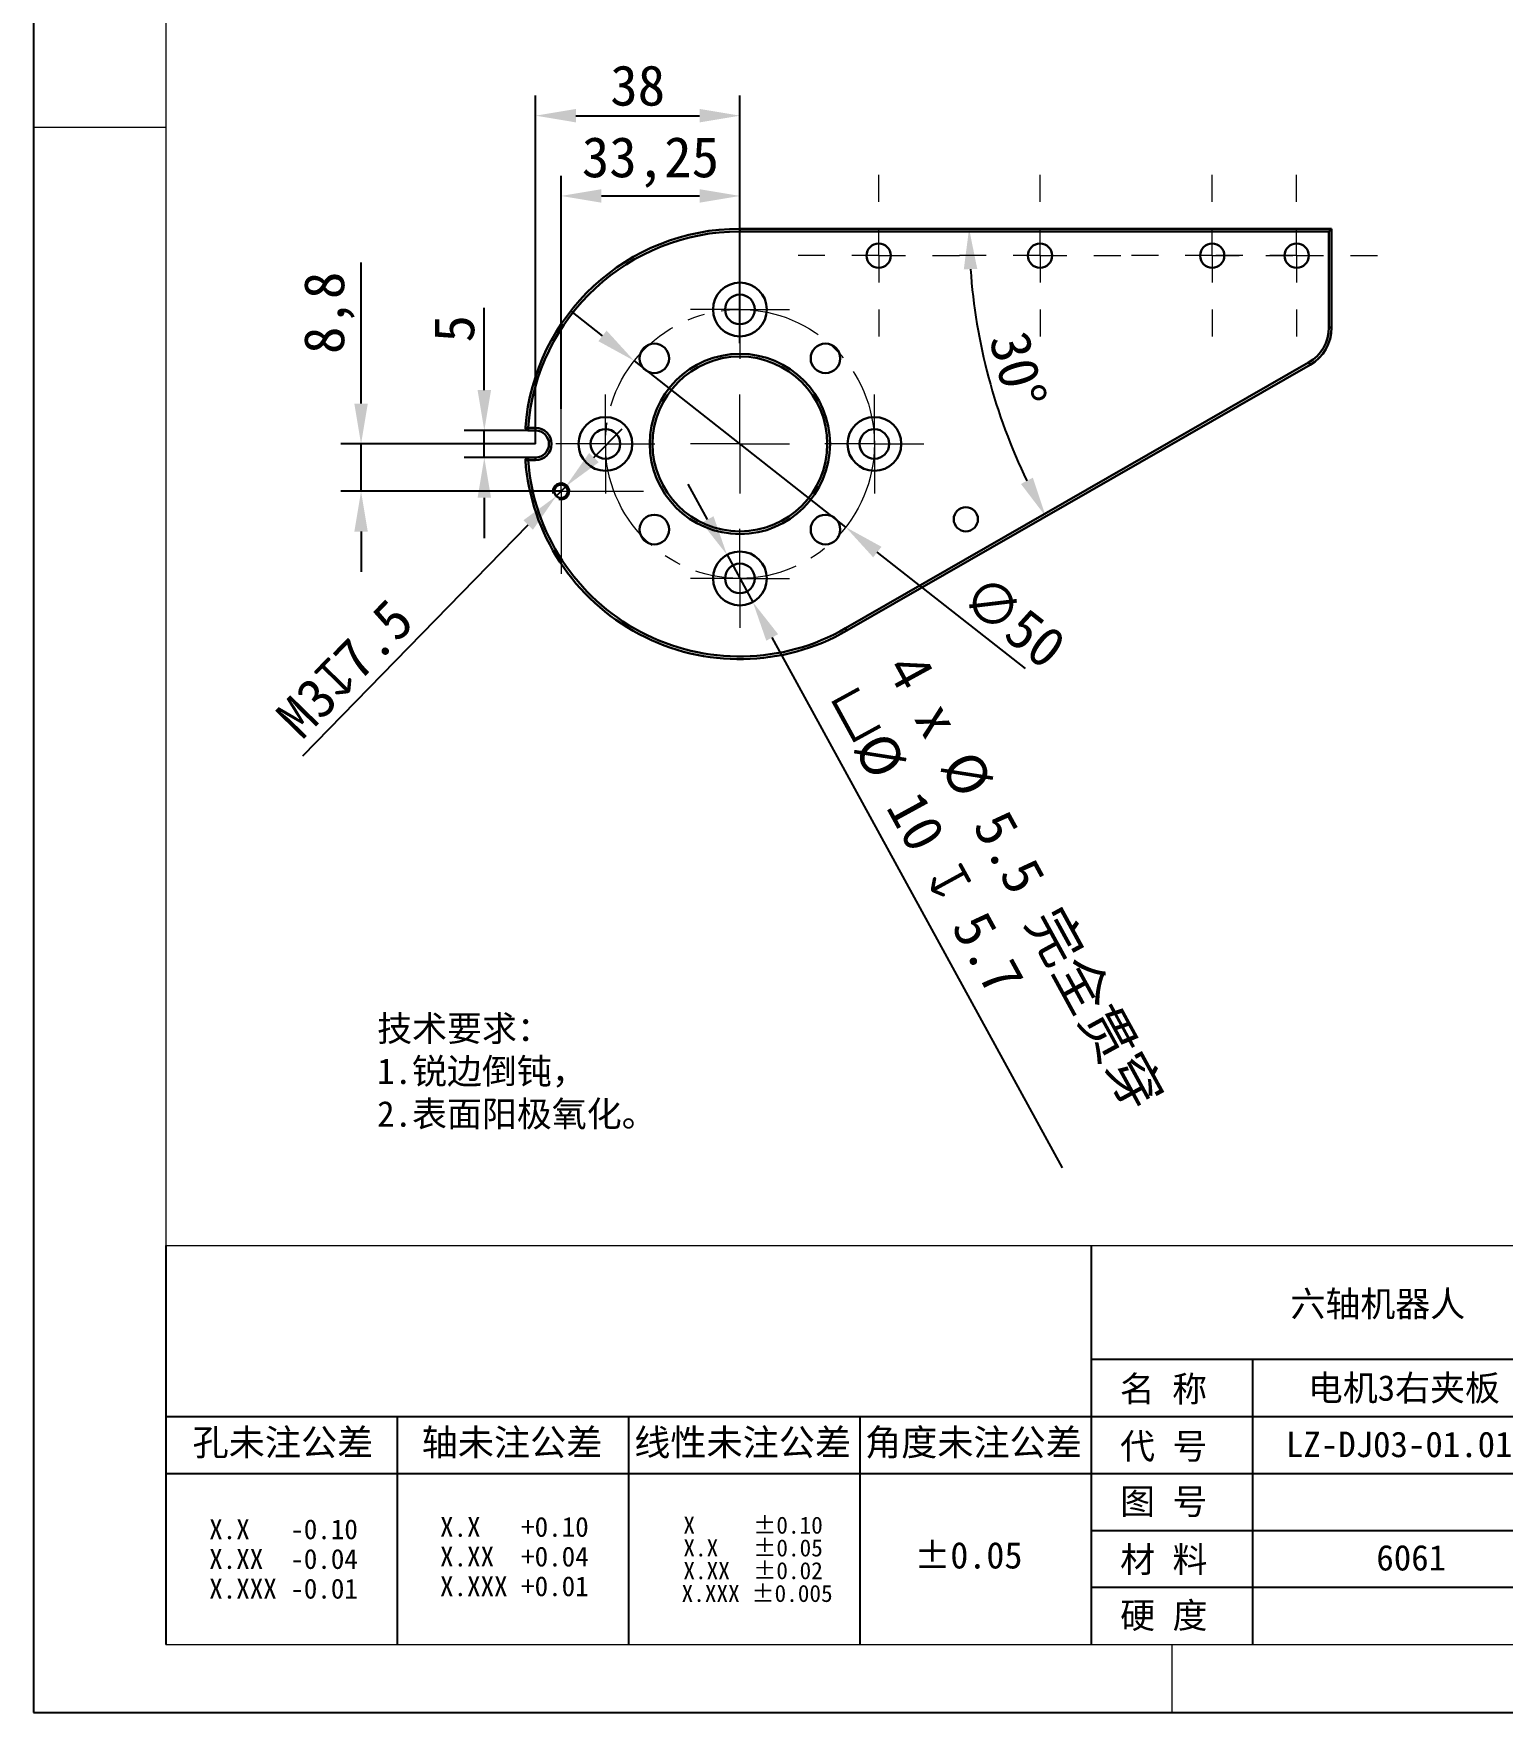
# Model space of a CAD drawing. Header units: millimetres. Extents: x 13 to 7248, y -1201 to 1478.
# Drawn here: x 2513.1 to 2786.2, y -1199.9 to -887.9 of the extents above; entities that cross this region are included whole.
import ezdxf

# ---------------------------------------------------------------- set-up
doc = ezdxf.new("R2010")
doc.units = ezdxf.units.MM
doc.header["$LTSCALE"] = 5
doc.header["$PDSIZE"] = -1
doc.linetypes.add('CENTER2', pattern=[28.575, 19.05, -3.175, 3.175, -3.175])
doc.linetypes.add('SLD-实线', pattern=[0])
doc.layers.get('0').update_dxf_attribs({"lineweight": 30})
doc.layers.add('中心线层', color=1, linetype='CENTER2', lineweight=13)
doc.layers.add('粗实线', color=7, linetype='SLD-实线', lineweight=15)
for name, color, linetype in [('图框', 7, 'SLD-实线'), ('文字层', 7, 'SLD-实线'), ('标注层', 96, 'SLD-实线')]:
    doc.layers.add(name, color=color, linetype=linetype)
doc.styles.add('SLDTEXTSTYLE1', font='', dxfattribs={"bigfont": 'bigfont'})
doc.styles.add('SLDTEXTSTYLE2', font='')
doc.styles.get("Standard").update_dxf_attribs({"font": ''})
doc.styles.get('SLDTEXTSTYLE1').set_extended_font_data('宋体')
doc.styles.get('SLDTEXTSTYLE2').set_extended_font_data('宋体')
doc.styles.get('Standard').set_extended_font_data('SimSun')
doc.dimstyles.new('副本3-1', dxfattribs={"dimscale": 3, "dimtxt": 2.5, "dimasz": 2.5, "dimexe": 1.25, "dimexo": 0, "dimtad": 1, "dimtxsty": 'Standard', "dimcen": 2.5, "dimclrt": 256, "dimadec": 0, "dimazin": 0, "dimtfac": 1, "dimtmove": 0, "dimatfit": 3, "dimfxl": 0, "dimarcsym": 0})

# ---------------------------------------------------------------- blocks, each defined once
blk = doc.blocks.new('*D358')
at = {"layer": 'Defpoints', "color": 0}
for p in [(2624.79, -948.72), (2664.09, -979.62)]:
    blk.add_point(p, dxfattribs=at)
at = {"layer": '标注层', "color": 0, "lineweight": -2}
for p, q in [((2618.89, -944.08), (2613, -939.44)), ((2624.79, -948.72), (2664.09, -979.62)), ((2697.52, -1005.92), (2669.98, -984.26))]:
    blk.add_line(p, q, dxfattribs=at)
at = {"layer": '标注层', "color": 0}
for points in [[(2619.66, -943.1), (2618.12, -945.06), (2624.79, -948.72)], [(2670.76, -983.28), (2669.21, -985.24), (2664.09, -979.62)]]:
    blk.add_solid(points, dxfattribs=at)
at = {"layer": '标注层', "insert": (2689.72, -987.85), "char_height": 7.5, "attachment_point": 1, "rotation": 321.8183}
blk.add_mtext('∅50', dxfattribs=at)
blk = doc.blocks.new('*D359')
at = {"layer": 'Defpoints', "color": 0}
for p in [(2644.44, -903.15), (2644.44, -945.42), (2606.44, -964.17)]:
    blk.add_point(p, dxfattribs=at)
at = {"layer": '标注层', "color": 0, "lineweight": -2}
for p, q in [((2606.44, -964.17), (2606.44, -899.4)), ((2644.44, -945.42), (2644.44, -899.4)), ((2613.94, -903.15), (2636.94, -903.15))]:
    blk.add_line(p, q, dxfattribs=at)
at = {"layer": '标注层', "color": 0}
for points in [[(2613.94, -901.9), (2613.94, -904.4), (2606.44, -903.15)], [(2636.94, -901.9), (2636.94, -904.4), (2644.44, -903.15)]]:
    blk.add_solid(points, dxfattribs=at)
at = {"layer": '标注层', "insert": (2625.44, -893.78), "char_height": 7.5, "attachment_point": 2}
blk.add_mtext('38', dxfattribs=at)
blk = doc.blocks.new('*D360')
at = {"layer": 'Defpoints', "color": 0}
for p in [(2606.44, -961.67), (2596.92, -966.67), (2606.44, -966.67)]:
    blk.add_point(p, dxfattribs=at)
at = {"layer": '标注层', "color": 0, "lineweight": -2}
for p, q in [((2596.92, -954.17), (2596.92, -938.86)), ((2606.44, -961.67), (2593.17, -961.67)), ((2596.92, -966.67), (2596.92, -961.67)), ((2606.44, -966.67), (2593.17, -966.67)), ((2596.92, -974.17), (2596.92, -981.67))]:
    blk.add_line(p, q, dxfattribs=at)
at = {"layer": '标注层', "color": 0}
for points in [[(2595.67, -954.17), (2598.17, -954.17), (2596.92, -961.67)], [(2595.67, -974.17), (2598.17, -974.17), (2596.92, -966.67)]]:
    blk.add_solid(points, dxfattribs=at)
at = {"layer": '标注层', "insert": (2587.55, -942.76), "char_height": 7.5, "attachment_point": 2, "rotation": 90}
blk.add_mtext('5', dxfattribs=at)
blk = doc.blocks.new('*D361')
at = {"layer": 'Defpoints', "color": 0}
for p in [(2574.01, -964.17), (2606.44, -964.17), (2611.19, -972.97)]:
    blk.add_point(p, dxfattribs=at)
at = {"layer": '标注层', "color": 0, "lineweight": -2}
for p, q in [((2574.01, -956.67), (2574.01, -930.42)), ((2606.44, -964.17), (2570.26, -964.17)), ((2574.01, -972.97), (2574.01, -964.17)), ((2611.19, -972.97), (2570.26, -972.97)), ((2574.01, -980.47), (2574.01, -987.97))]:
    blk.add_line(p, q, dxfattribs=at)
at = {"layer": '标注层', "color": 0}
for points in [[(2572.76, -956.67), (2575.26, -956.67), (2574.01, -964.17)], [(2572.76, -980.47), (2575.26, -980.47), (2574.01, -972.97)]]:
    blk.add_solid(points, dxfattribs=at)
at = {"layer": '标注层', "insert": (2563.38, -939.8), "char_height": 7.5, "attachment_point": 2, "rotation": 90}
blk.add_mtext('8,8', dxfattribs=at)
blk = doc.blocks.new('*D363')
at = {"layer": 'Defpoints', "color": 0}
for p in [(2642.04, -984.78), (2646.84, -993.56)]:
    blk.add_point(p, dxfattribs=at)
at = {"layer": '标注层', "color": 0, "lineweight": -2}
for p, q in [((2638.44, -978.21), (2634.84, -971.63)), ((2642.04, -984.78), (2646.84, -993.56)), ((2704.4, -1098.71), (2650.44, -1000.14))]:
    blk.add_line(p, q, dxfattribs=at)
at = {"layer": '标注层', "color": 0}
for points in [[(2639.53, -977.61), (2637.34, -978.81), (2642.04, -984.78)], [(2651.54, -999.53), (2649.34, -1000.74), (2646.84, -993.56)]]:
    blk.add_solid(points, dxfattribs=at)
at = {"layer": '标注层', "insert": (2678.15, -1002.18), "char_height": 7.5, "attachment_point": 1, "rotation": 298.6937}
blk.add_mtext('{\\fMS PGothic|b0|i0|c134|p34;4} x %%C 5.5 完全贯穿\\P{\\fGDT|b0|i0|c134|p2;v}%%C 10 {\\fGDT|b0|i0|c134|p2;x} 5.7', dxfattribs=at)
blk = doc.blocks.new('*D364')
at = {"layer": 'Defpoints', "color": 0}
for p in [(2612.06, -972.08), (2610.31, -973.86)]:
    blk.add_point(p, dxfattribs=at)
at = {"layer": '标注层', "color": 0, "lineweight": -2}
for p, q in [((2617.3, -966.71), (2622.54, -961.34)), ((2612.06, -972.08), (2610.31, -973.86)), ((2563.16, -1022.16), (2605.07, -979.23))]:
    blk.add_line(p, q, dxfattribs=at)
at = {"layer": '标注层', "color": 0}
for points in [[(2616.41, -965.84), (2618.19, -967.58), (2612.06, -972.08)], [(2604.18, -978.36), (2605.97, -980.1), (2610.31, -973.86)]]:
    blk.add_solid(points, dxfattribs=at)
at = {"layer": '标注层', "insert": (2557.65, -1014.15), "char_height": 7.5, "attachment_point": 1, "rotation": 45.6836}
blk.add_mtext('M3{\\fGDT|b0|i0|c134|p2;x}7.5', dxfattribs=at)
blk = doc.blocks.new('SW_CENTERMARKSYMBOL_15')
at = {"color": 0, "linetype": 'SLD-实线', "lineweight": 0}
for p, q in [((0, 2.5), (0, 4.6)), ((0, 0), (0, 2.5)), ((-2.5, 0), (-4.6, 0)), ((0, 0), (-2.5, 0)), ((0, 0), (0, -2.5)), ((0, 0), (2.5, 0)), ((2.5, 0), (4.6, 0)), ((0, -2.5), (0, -4.6))]:
    blk.add_line(p, q, dxfattribs=at)
blk = doc.blocks.new('SW_CENTERMARKSYMBOL_17')
at = {"color": 0, "linetype": 'SLD-实线', "lineweight": 0}
for p, q in [((0, 5), (0, 7.5)), ((0, 0), (0, 2.5)), ((-5, 0), (-7.5, 0)), ((0, 0), (-2.5, 0)), ((0, 0), (0, -2.5)), ((0, 0), (2.5, 0)), ((5, 0), (7.5, 0)), ((0, -5), (0, -7.5))]:
    blk.add_line(p, q, dxfattribs=at)
blk = doc.blocks.new('SW_CENTERMARKSYMBOL_18')
at = {"color": 0, "linetype": 'SLD-实线', "lineweight": 0}
for p, q in [((0, 5), (0, 7.5)), ((0, 0), (0, 2.5)), ((-5, 0), (-7.5, 0)), ((0, 0), (-2.5, 0)), ((0, 0), (0, -2.5)), ((0, 0), (2.5, 0)), ((5, 0), (7.5, 0)), ((0, -5), (0, -7.5))]:
    blk.add_line(p, q, dxfattribs=at)
blk = doc.blocks.new('SW_CENTERMARKSYMBOL_19')
at = {"color": 0, "linetype": 'SLD-实线', "lineweight": 0}
for p, q in [((0, 5), (0, 7.5)), ((0, 0), (0, 2.5)), ((-5, 0), (-7.5, 0)), ((0, 0), (-2.5, 0)), ((0, 0), (0, -2.5)), ((0, 0), (2.5, 0)), ((5, 0), (7.5, 0)), ((0, -5), (0, -7.5))]:
    blk.add_line(p, q, dxfattribs=at)
blk = doc.blocks.new('SW_CENTERMARKSYMBOL_20')
at = {"color": 0, "linetype": 'SLD-实线', "lineweight": 0}
for p, q in [((0, 5), (0, 7.5)), ((0, 0), (0, 2.5)), ((-5, 0), (-7.5, 0)), ((0, 0), (-2.5, 0)), ((0, 0), (0, -2.5)), ((0, 0), (2.5, 0)), ((5, 0), (7.5, 0)), ((0, -5), (0, -7.5))]:
    blk.add_line(p, q, dxfattribs=at)
blk = doc.blocks.new('SW_CENTERMARKSYMBOL_21')
at = {"color": 0, "linetype": 'SLD-实线', "lineweight": 0}
for p, q in [((0, 2.5), (0, 4.6)), ((0, 0), (0, 2.5)), ((-2.5, 0), (-4.6, 0)), ((0, 0), (-2.5, 0)), ((0, 0), (0, -2.5)), ((0, 0), (2.5, 0)), ((2.5, 0), (4.6, 0)), ((0, -2.5), (0, -4.6))]:
    blk.add_line(p, q, dxfattribs=at)
blk = doc.blocks.new('SW_CENTERMARKSYMBOL_22')
at = {"color": 0, "linetype": 'SLD-实线', "lineweight": 0}
for p, q in [((0, 2.5), (0, 4.6)), ((0, 0), (0, 2.5)), ((-2.5, 0), (-4.6, 0)), ((0, 0), (-2.5, 0)), ((0, 0), (0, -2.5)), ((0, 0), (2.5, 0)), ((2.5, 0), (4.6, 0)), ((0, -2.5), (0, -4.6))]:
    blk.add_line(p, q, dxfattribs=at)
blk = doc.blocks.new('SW_CENTERMARKSYMBOL_23')
at = {"color": 0, "linetype": 'SLD-实线', "lineweight": 0}
for p, q in [((0, 2.5), (0, 4.6)), ((0, 0), (0, 2.5)), ((-2.5, 0), (-4.6, 0)), ((0, 0), (-2.5, 0)), ((0, 0), (0, -2.5)), ((0, 0), (2.5, 0)), ((2.5, 0), (4.6, 0)), ((0, -2.5), (0, -4.6))]:
    blk.add_line(p, q, dxfattribs=at)
blk = doc.blocks.new('SW_CENTERMARKSYMBOL_24')
at = {"color": 0, "linetype": 'SLD-实线', "lineweight": 0}
for p, q in [((0, 2.5), (0, 4.6)), ((0, 0), (0, 2.5)), ((-2.5, 0), (-4.6, 0)), ((0, 0), (-2.5, 0)), ((0, 0), (0, -2.5)), ((0, 0), (2.5, 0)), ((2.5, 0), (4.6, 0)), ((0, -2.5), (0, -4.6))]:
    blk.add_line(p, q, dxfattribs=at)
blk = doc.blocks.new('SW_CENTERMARKSYMBOL_29')
at = {"color": 0, "linetype": 'SLD-实线', "lineweight": 0}
for p, q in [((0, 4.17), (0, 7.67)), ((0, 0), (0, 4.17)), ((-4.17, 0), (-7.67, 0)), ((0, 0), (-4.17, 0)), ((0, 0), (0, -4.17)), ((0, 0), (4.17, 0)), ((4.17, 0), (7.67, 0)), ((0, -4.17), (0, -7.67))]:
    blk.add_line(p, q, dxfattribs=at)
blk = doc.blocks.new('SW_NOTE_0')
at = {"color": 0, "linetype": 'Continuous', "lineweight": 0, "char_height": 10.583, "attachment_point": 2}
for s, insert in [('X     ±0.10', (35.9, 12.3)), ('X.X   ±0.05', (35.9, -1.8)), ('X.XX  ±0.02', (35.9, -15.9)), (' X.XXX ±0.005', (34.8, -30))]:
    blk.add_mtext(s, dxfattribs=dict(at, insert=insert))
blk = doc.blocks.new('SW_NOTE_1')
at = {"color": 0, "linetype": 'Continuous', "lineweight": 0, "char_height": 12.312, "attachment_point": 2, "style": 'SLDTEXTSTYLE2'}
for s, insert in [('X.X   -0.10', (38.1, 14.3)), ('X.XX  -0.04', (38.1, -4.1)), ('X.XXX -0.01', (38.1, -22.5))]:
    blk.add_mtext(s, dxfattribs=dict(at, insert=insert))
blk = doc.blocks.new('SW_NOTE_2')
at = {"color": 0, "linetype": 'Continuous', "lineweight": 0, "char_height": 12.312, "attachment_point": 2, "style": 'SLDTEXTSTYLE2'}
for s, insert in [('X.X   +0.10', (38.1, 14.3)), ('X.XX  +0.04', (38.1, -4.1)), ('X.XXX +0.01', (38.1, -22.5))]:
    blk.add_mtext(s, dxfattribs=dict(at, insert=insert))
blk = doc.blocks.new('*D720')
at = {"layer": 'Defpoints', "color": 0}
for p in [(2644.44, -918.07), (2644.44, -932.07), (2611.19, -957.64)]:
    blk.add_point(p, dxfattribs=at)
at = {"layer": '标注层', "color": 0, "lineweight": -2}
for p, q in [((2611.19, -957.64), (2611.19, -914.32)), ((2644.44, -932.07), (2644.44, -914.32)), ((2618.69, -918.07), (2636.94, -918.07))]:
    blk.add_line(p, q, dxfattribs=at)
at = {"layer": '标注层', "color": 0}
for points in [[(2618.69, -916.82), (2618.69, -919.32), (2611.19, -918.07)], [(2636.94, -916.82), (2636.94, -919.32), (2644.44, -918.07)]]:
    blk.add_solid(points, dxfattribs=at)
at = {"layer": '标注层', "insert": (2627.81, -911.82), "char_height": 7.5, "attachment_point": 5}
blk.add_mtext('33,25', dxfattribs=at)
blk = doc.blocks.new('*D724')
at = {"layer": 'Defpoints', "color": 0}
for p in [(2644.44, -924.17), (2754.44, -924.17), (2688.66, -942.74), (2750.42, -949.48), (2664.34, -998.86)]:
    blk.add_point(p, dxfattribs=at)
at = {"layer": '标注层', "color": 0, "lineweight": -2}
blk.add_arc((2794.52, -924.17), 107.48, 183.999, 205.8478, dxfattribs=at)
at = {"layer": '标注层', "color": 0}
for points in [[(2686.06, -931.71), (2688.56, -931.62), (2687.04, -924.17)], [(2698.9, -970.44), (2696.69, -971.61), (2701.3, -977.66)]]:
    blk.add_solid(points, dxfattribs=at)
at = {"layer": '标注层', "insert": (2696.1, -950.4), "char_height": 7.5, "attachment_point": 5, "rotation": 284.9234}
blk.add_mtext('30°', dxfattribs=at)

msp = doc.modelspace()

# ---------------------------------------------------------------- linework, layer by layer
for p, q in [((2644.4376, -924.6701), (2644.4376, -924.1702)), ((2644.4376, -924.1702), (2754.4376, -924.1702)), ((2753.9376, -924.6701), (2644.4376, -924.6701)), ((2753.9376, -924.6701), (2754.4376, -924.1702)), ((2753.9376, -942.5371), (2753.9376, -924.6701)), ((2754.4376, -924.1702), (2754.4376, -942.5371)), ((2753.9376, -942.5371), (2754.4376, -942.5371)), ((2664.0961, -998.4308), (2750.1702, -949.0423)), ((2750.419, -949.476), (2664.3449, -998.8645)), ((2750.1702, -949.0423), (2750.419, -949.476)), ((2604.5531, -961.1322), (2605.0517, -961.1702)), ((2605.0517, -961.1702), (2606.4376, -961.1702)), ((2605.0517, -961.6702), (2605.0517, -961.1702)), ((2606.4376, -961.6702), (2605.0517, -961.6702)), ((2606.4376, -961.6702), (2606.4376, -961.1702)), ((2605.0517, -967.1702), (2604.5531, -967.2081)), ((2605.0517, -966.6702), (2606.4376, -966.6702)), ((2605.0517, -966.6702), (2605.0517, -967.1702)), ((2606.4376, -967.1702), (2605.0517, -967.1702)), ((2606.4376, -966.6702), (2606.4376, -967.1702)), ((2664.0961, -998.4308), (2664.3449, -998.8645))]:
    msp.add_line(p, q)
for centre, radius in [((2670.2376, -929.1702), 2.25), ((2700.2376, -929.1702), 2.25), ((2732.2376, -929.1702), 2.25), ((2747.9376, -929.1702), 2.25), ((2644.4376, -939.1702), 5), ((2644.4376, -939.1702), 2.75), ((2628.5277, -948.2602), 2.75), ((2660.3475, -948.2602), 2.75), ((2644.4376, -964.1702), 16.75), ((2644.4376, -964.1702), 16.25), ((2619.4376, -964.1702), 5), ((2669.4376, -964.1702), 5), ((2619.4376, -964.1702), 2.75), ((2669.4376, -964.1702), 2.75), ((2611.1873, -972.9702), 1.25), ((2686.4376, -978.1702), 2.25), ((2628.5277, -980.0801), 2.75), ((2660.3475, -980.0801), 2.75), ((2644.4376, -989.1702), 5), ((2644.4376, -989.1702), 2.75)]:
    msp.add_circle(centre, radius)
for centre, radius, start, end in [((2644.4376, -964.1702), 40, 90, 175.644227), ((2644.4376, -964.1702), 39.5, 90, 175.644227), ((2746.4376, -942.5371), 7.5, 299.846812, 0), ((2746.4376, -942.5371), 8, 299.846812, 0), ((2605.0517, -961.1702), 0.5, 175.644227, 270), ((2606.4376, -964.1702), 3, 270, 90), ((2606.4376, -964.1702), 2.5, 270, 90), ((2605.0517, -967.1702), 0.5, 90, 184.355773), ((2644.4376, -964.1702), 40, 184.355773, 299.846812), ((2644.4376, -964.1702), 39.5, 184.355773, 299.846812), ((2611.1873, -972.9702), 1.5, 255, 195)]:
    msp.add_arc(centre, radius, start, end)
at = {"layer": '中心线层', "ltscale": 0.2}
msp.add_circle((2644.4376, -964.1702), 25, dxfattribs=at)
at = {"layer": '图框'}
for p, q in [((2513.13, -611.347), (2513.13, -1199.947)), ((2513.13, -1199.947), (2923.73, -1199.947))]:
    msp.add_line(p, q, dxfattribs=at)
at = {"layer": '文字层'}
for p, q in [((2537.73, -1113.147), (2537.73, -1187.347)), ((2709.73, -1113.147), (2709.73, -1187.347)), ((2911.73, -1134.347), (2709.73, -1134.347)), ((2739.73, -1134.347), (2739.73, -1187.347)), ((2537.73, -1144.947), (2911.73, -1144.947)), ((2580.73, -1144.947), (2580.73, -1187.347)), ((2623.73, -1144.947), (2623.73, -1187.347)), ((2666.73, -1144.947), (2666.73, -1187.347)), ((2537.73, -1155.547), (2911.73, -1155.547)), ((2709.73, -1166.147), (2911.73, -1166.147)), ((2860.13, -1176.747), (2709.73, -1176.747))]:
    msp.add_line(p, q, dxfattribs=at)
at = {"layer": '粗实线'}
for p, q in [((2537.73, -623.347), (2537.73, -1187.347)), ((2537.73, -905.347), (2513.13, -905.347)), ((2537.73, -1113.147), (2911.73, -1113.147)), ((2537.73, -1187.347), (2911.73, -1187.347)), ((2537.73, -1187.347), (2911.73, -1187.347)), ((2724.73, -1187.347), (2724.73, -1199.947))]:
    msp.add_line(p, q, dxfattribs=at)

# ---------------------------------------------------------------- block references
at = {"layer": '中心线层', "xscale": 2, "yscale": 2, "zscale": 2}
for name, p in [('SW_CENTERMARKSYMBOL_17', (2670.2376, -929.1702)), ('SW_CENTERMARKSYMBOL_19', (2700.2376, -929.1702)), ('SW_CENTERMARKSYMBOL_18', (2732.2376, -929.1702)), ('SW_CENTERMARKSYMBOL_20', (2747.9376, -929.1702)), ('SW_CENTERMARKSYMBOL_23', (2644.4376, -939.1702)), ('SW_CENTERMARKSYMBOL_29', (2611.1873, -972.9702)), ('SW_CENTERMARKSYMBOL_21', (2619.4376, -964.1702)), ('SW_CENTERMARKSYMBOL_15', (2644.4376, -964.1702)), ('SW_CENTERMARKSYMBOL_24', (2669.4376, -964.1702)), ('SW_CENTERMARKSYMBOL_22', (2644.4376, -989.1702))]:
    msp.add_blockref(name, p, dxfattribs=at)
at = {"layer": '文字层', "xscale": 0.3000000000010914, "yscale": 0.2999999999999545, "zscale": 0.3}
for name, p in [('SW_NOTE_2', (2591.0806, -1167.8956)), ('SW_NOTE_0', (2636.1195, -1167.2348)), ('SW_NOTE_1', (2548.167, -1168.3481))]:
    msp.add_blockref(name, p, dxfattribs=at)

# ---------------------------------------------------------------- texts
at = {"layer": '文字层', "color": 7, "linetype": 'SLD-实线', "lineweight": 0, "insert": (2577.002, -1070.4306), "char_height": 4.7625, "attachment_point": 1, "style": 'SLDTEXTSTYLE2'}
msp.add_mtext('技术要求：\\P1.锐边倒钝，\\P2.表面阳极氧化。', dxfattribs=at)
at = {"layer": '文字层', "attachment_point": 2}
for s, insert, char_height, style in [('六轴机器人', (2763.0251, -1121.6167), 4.7625, 'SLDTEXTSTYLE2'), ('名 称', (2723.175, -1137.4342), 4.7625, 'SLDTEXTSTYLE2'), ('电机3右夹板', (2767.8721, -1137.2519), 4.7625, 'SLDTEXTSTYLE2'), ('孔未注公差', (2559.4822, -1147.2864), 4.925, 'SLDTEXTSTYLE2'), ('轴未注公差', (2602.0746, -1147.2864), 4.925, 'SLDTEXTSTYLE2'), ('线性未注公差', (2644.9479, -1147.2864), 4.925, 'SLDTEXTSTYLE2'), ('角度未注公差', (2687.8483, -1147.2864), 4.925, 'SLDTEXTSTYLE2'), ('代 号', (2723.2349, -1148.083), 4.7625, 'SLDTEXTSTYLE2'), ('LZ-DJ03-01.01', (2767.004, -1147.7353), 4.7625, 'SLDTEXTSTYLE1'), ('图 号', (2723.2349, -1158.3503), 4.7625, 'SLDTEXTSTYLE2'), ('±0.05', (2686.9108, -1168.2714), 4.925, 'SLDTEXTSTYLE1'), ('材 料', (2723.2349, -1169.1298), 4.7625, 'SLDTEXTSTYLE2'), ('6061', (2769.2364, -1168.8033), 4.7625, 'SLDTEXTSTYLE1'), ('硬 度', (2723.2349, -1179.5197), 4.7625, 'SLDTEXTSTYLE2')]:
    msp.add_mtext(s, dxfattribs=dict(at, insert=insert, char_height=char_height, style=style))

# ---------------------------------------------------------------- dimensions: what is measured, and where the dimension line sits
at = {"layer": '标注层'}
dim = msp.add_linear_dim(base=(2644.4376, -903.1525), p1=(2606.4376, -964.1702), p2=(2644.4376, -945.4202), dimstyle='副本3-1', dxfattribs=at)
dim.commit()
dim.dimension.update_dxf_attribs({"geometry": '*D359', "text_midpoint": (2625.4376, -903.1525), "dimtype": 160})
dim = msp.add_linear_dim(base=(2644.4376, -918.0722), p1=(2611.1873, -957.6368), p2=(2644.4376, -932.0702), dimstyle='副本3-1', dxfattribs=at)
dim.commit()
dim.dimension.update_dxf_attribs({"geometry": '*D720', "text_midpoint": (2627.8125, -911.8187)})
dim = msp.add_angular_dim_2l(base=(2688.6605, -942.7391), line1=((2644.4376, -924.1702), (2754.4376, -924.1702)), line2=((2750.419, -949.476), (2664.3449, -998.8645)), dimstyle='副本3-1', dxfattribs=at)
dim.commit()
dim.dimension.update_dxf_attribs({"geometry": '*D724', "text_midpoint": (2696.1046, -950.4)})
for base, p1, p2, picture, middle in [((2574.0113, -964.1702), (2611.1873, -972.9702), (2606.4376, -964.1702), '*D361', (2574.0113, -939.7952)), ((2596.9249, -966.6702), (2606.4376, -961.6702), (2606.4376, -966.6702), '*D360', (2596.9249, -942.763))]:
    dim = msp.add_linear_dim(base=base, p1=p1, p2=p2, angle=90, dimstyle='副本3-1', dxfattribs=at)
    dim.commit()
    dim.dimension.update_dxf_attribs({"geometry": picture, "text_midpoint": middle, "dimtype": 160})
dim = msp.add_diameter_dim_2p(p1=(2624.7862, -948.7162), p2=(2664.0889, -979.6241), dimstyle='副本3-1', dxfattribs=at)
dim.commit()
dim.dimension.update_dxf_attribs({"geometry": '*D358', "text_midpoint": (2689.9867, -999.9903), "dimtype": 163})
for p1, p2, text, picture, middle in [((2612.0606, -972.0758), (2610.314, -973.8645), 'M3{\\fGDT|b0|i0|c134|p2;x}7.5', '*D364', (2576.7164, -1008.2735)), ((2642.0369, -984.7842), (2646.8382, -993.5561), '{\\fMS PGothic|b0|i0|c134|p34;4} x %%C 5.5 完全贯穿\\P{\\fGDT|b0|i0|c134|p2;v}%%C 10 {\\fGDT|b0|i0|c134|p2;x} 5.7', '*D363', (2680.5913, -1055.2233))]:
    dim = msp.add_diameter_dim_2p(p1=p1, p2=p2, text=text, dimstyle='副本3-1', dxfattribs=at)
    dim.commit()
    dim.dimension.update_dxf_attribs({"geometry": picture, "text_midpoint": middle, "dimtype": 163})

doc.saveas('drawing.dxf')
